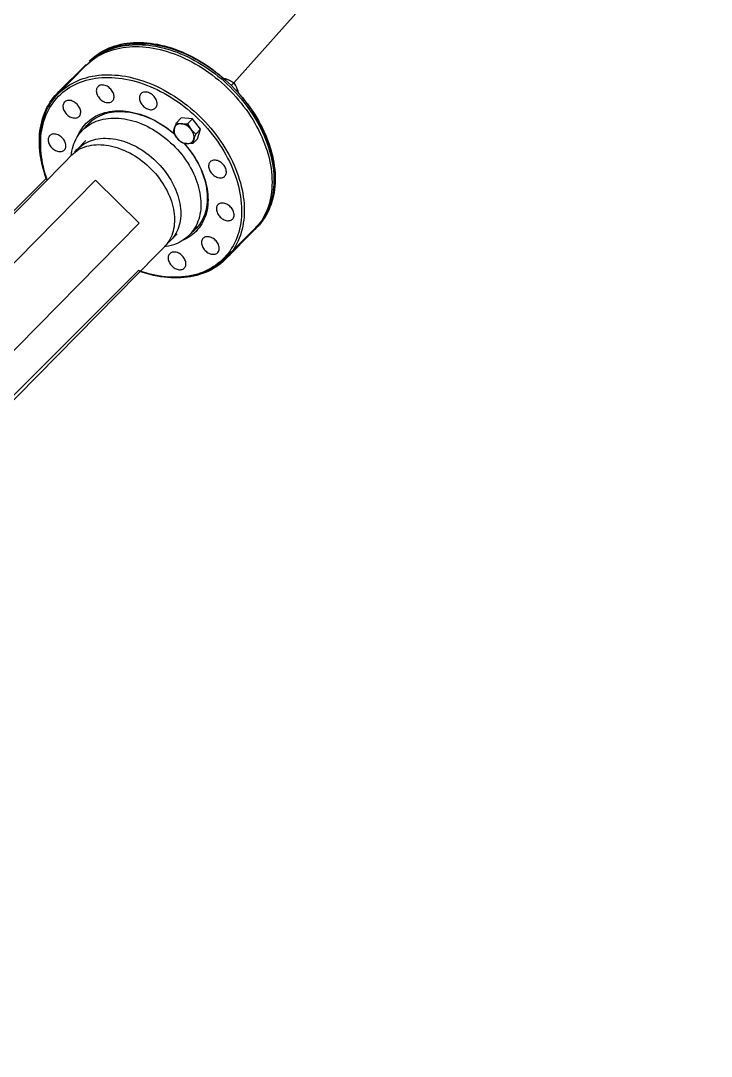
# Model space of a CAD drawing. Extents: x 396920 to 398709, y 7494597 to 7498244.
# Drawn here: x 397943.766 to 397946.08, y 7494611.457 to 7494614.927 of the extents above; entities that cross this region are included whole.
import ezdxf

# ---------------------------------------------------------------- set-up
doc = ezdxf.new("R2010")
doc.units = 0
doc.layers.add('NV09- LINHAS FUTURAS', color=7, linetype='Continuous')
doc.layers.add('NV15- DETALHES', color=7, linetype='Continuous')

msp = doc.modelspace()

# ---------------------------------------------------------------- linework, layer by layer
at = {"layer": 'NV09- LINHAS FUTURAS'}
msp.add_circle((397940, 7494613), 10, dxfattribs=at)
msp.add_circle((397940, 7494613), 10, dxfattribs=at)
msp.add_circle((397940, 7494613), 10, dxfattribs=at)
at = {"layer": 'NV15- DETALHES'}
for p, q in [((397945.9197, 7494616.3326), (397944.4807, 7494614.7187)), ((397943.8913, 7494614.6871), (397943.9851, 7494614.7809)), ((397943.8919, 7494614.6819), (397943.9849, 7494614.7765)), ((397943.9913, 7494614.783), (397943.9956, 7494614.7873)), ((397944.4807, 7494614.7187), (397944.472, 7494614.7098)), ((397944.304, 7494614.6012), (397944.2881, 7494614.585)), ((397944.3414, 7494614.598), (397944.304, 7494614.6012)), ((397943.9736, 7494614.5603), (397944.0057, 7494614.5929)), ((397944.2812, 7494614.5672), (397944.2814, 7494614.5676)), ((397944.3048, 7494614.5817), (397944.3053, 7494614.5816)), ((397944.3414, 7494614.598), (397944.3255, 7494614.5818)), ((397944.3686, 7494614.5632), (397944.3414, 7494614.598)), ((397944.29, 7494614.534), (397944.2897, 7494614.5345)), ((397944.3372, 7494614.5629), (397944.3376, 7494614.5625)), ((397944.3585, 7494614.5316), (397944.3426, 7494614.5154)), ((397944.3686, 7494614.5632), (397944.3527, 7494614.5471)), ((397944.3585, 7494614.5316), (397944.3686, 7494614.5632)), ((397943.9571, 7494614.4976), (397943.9788, 7494614.5198)), ((397944.3224, 7494614.5153), (397944.3219, 7494614.5153)), ((397944.346, 7494614.5297), (397944.3459, 7494614.5293)), ((397943.9126, 7494614.4524), (397943.9361, 7494614.4763)), ((397943.2299, 7494613.7584), (397943.9126, 7494614.4524)), ((397943.2217, 7494613.7691), (397943.8515, 7494614.3988)), ((397944.0167, 7494614.3932), (397943.3124, 7494613.6773)), ((397944.0167, 7494614.3932), (397944.1633, 7494614.249)), ((397944.1633, 7494614.249), (397943.4591, 7494613.533)), ((397944.3631, 7494614.2413), (397944.331, 7494614.2087)), ((397944.5548, 7494614.2355), (397944.4489, 7494614.1296)), ((397944.5471, 7494614.2236), (397944.454, 7494614.129)), ((397944.5577, 7494614.2344), (397944.5535, 7494614.2301)), ((397944.2904, 7494614.2132), (397944.2687, 7494614.1911)), ((397944.2477, 7494614.1698), (397944.2242, 7494614.1459)), ((397944.2242, 7494614.1459), (397943.5415, 7494613.4519)), ((397944.1606, 7494614.0897), (397943.5308, 7494613.46))]:
    msp.add_line(p, q, dxfattribs=at)
for points in [[(397943.9882, 7494614.7797), (397943.993, 7494614.7847), (397944.0001, 7494614.7914), (397944.0074, 7494614.7977), (397944.0151, 7494614.8036), (397944.0231, 7494614.8092), (397944.0314, 7494614.8145), (397944.04, 7494614.8193), (397944.0489, 7494614.8238), (397944.058, 7494614.8279), (397944.0674, 7494614.8316), (397944.077, 7494614.8349), (397944.0869, 7494614.8379), (397944.097, 7494614.8404), (397944.1073, 7494614.8425), (397944.1178, 7494614.8442), (397944.1285, 7494614.8455), (397944.1394, 7494614.8464), (397944.1504, 7494614.8469), (397944.1616, 7494614.847), (397944.1729, 7494614.8467), (397944.1843, 7494614.846), (397944.1959, 7494614.8448), (397944.2075, 7494614.8433), (397944.2192, 7494614.8413), (397944.231, 7494614.8389), (397944.2428, 7494614.8362), (397944.2546, 7494614.833), (397944.2665, 7494614.8295), (397944.2784, 7494614.8255), (397944.2903, 7494614.8212), (397944.3021, 7494614.8165), (397944.314, 7494614.8114), (397944.3257, 7494614.806), (397944.3374, 7494614.8002), (397944.3491, 7494614.794), (397944.3606, 7494614.7875), (397944.372, 7494614.7806), (397944.3833, 7494614.7735), (397944.3945, 7494614.766), (397944.4055, 7494614.7582), (397944.4164, 7494614.75), (397944.4271, 7494614.7416), (397944.4376, 7494614.7329), (397944.4479, 7494614.724), (397944.458, 7494614.7148), (397944.4679, 7494614.7053)], [(397943.9956, 7494614.7873), (397943.9973, 7494614.789), (397944.0043, 7494614.7957), (397944.0117, 7494614.802), (397944.0194, 7494614.8079), (397944.0274, 7494614.8135), (397944.0357, 7494614.8188), (397944.0442, 7494614.8236), (397944.0531, 7494614.8281), (397944.0622, 7494614.8322), (397944.0716, 7494614.8359), (397944.0813, 7494614.8392), (397944.0911, 7494614.8422), (397944.1012, 7494614.8447), (397944.1116, 7494614.8468), (397944.1221, 7494614.8485), (397944.1328, 7494614.8499), (397944.1436, 7494614.8508), (397944.1547, 7494614.8513), (397944.1658, 7494614.8513), (397944.1771, 7494614.851), (397944.1886, 7494614.8503), (397944.2001, 7494614.8491), (397944.2117, 7494614.8476), (397944.2234, 7494614.8456), (397944.2352, 7494614.8433), (397944.247, 7494614.8405), (397944.2589, 7494614.8373), (397944.2708, 7494614.8338), (397944.2827, 7494614.8298), (397944.2945, 7494614.8255), (397944.3064, 7494614.8208), (397944.3182, 7494614.8157), (397944.33, 7494614.8103), (397944.3417, 7494614.8045), (397944.3533, 7494614.7983), (397944.3648, 7494614.7918), (397944.3763, 7494614.785), (397944.3876, 7494614.7778), (397944.3988, 7494614.7703), (397944.4098, 7494614.7625), (397944.4206, 7494614.7544), (397944.4313, 7494614.746), (397944.4418, 7494614.7373), (397944.4522, 7494614.7283), (397944.4623, 7494614.7191), (397944.4721, 7494614.7096)], [(397943.9958, 7494614.7916), (397943.9976, 7494614.7933), (397944.0047, 7494614.7999), (397944.0121, 7494614.8062), (397944.0198, 7494614.8121), (397944.0278, 7494614.8176), (397944.0362, 7494614.8227), (397944.0448, 7494614.8275), (397944.0537, 7494614.8319), (397944.0629, 7494614.836), (397944.0723, 7494614.8396), (397944.082, 7494614.8428), (397944.0919, 7494614.8457), (397944.102, 7494614.8481), (397944.1123, 7494614.8502), (397944.1228, 7494614.8518), (397944.1335, 7494614.853), (397944.1444, 7494614.8538), (397944.1555, 7494614.8542), (397944.1666, 7494614.8542), (397944.1779, 7494614.8538), (397944.1894, 7494614.853), (397944.2009, 7494614.8517), (397944.2125, 7494614.8501), (397944.2242, 7494614.848), (397944.2359, 7494614.8456), (397944.2477, 7494614.8427), (397944.2596, 7494614.8395), (397944.2714, 7494614.8358), (397944.2833, 7494614.8318), (397944.2951, 7494614.8274), (397944.3069, 7494614.8225), (397944.3187, 7494614.8174), (397944.3304, 7494614.8118), (397944.3421, 7494614.8059), (397944.3537, 7494614.7997), (397944.3651, 7494614.7931), (397944.3765, 7494614.7861), (397944.3878, 7494614.7789), (397944.3989, 7494614.7713), (397944.4098, 7494614.7634), (397944.4206, 7494614.7552), (397944.4313, 7494614.7467), (397944.4417, 7494614.7379), (397944.4461, 7494614.734)], [(397943.9849, 7494614.7765), (397943.9919, 7494614.7832), (397943.9992, 7494614.7896), (397944.0068, 7494614.7957), (397944.0147, 7494614.8014), (397944.0229, 7494614.8067), (397944.0314, 7494614.8116), (397944.0402, 7494614.8162), (397944.0493, 7494614.8204), (397944.0586, 7494614.8242), (397944.0682, 7494614.8276), (397944.078, 7494614.8307), (397944.0881, 7494614.8333), (397944.0983, 7494614.8355), (397944.1088, 7494614.8373), (397944.1194, 7494614.8388), (397944.1303, 7494614.8398), (397944.1413, 7494614.8404), (397944.1524, 7494614.8405), (397944.1637, 7494614.8403), (397944.1751, 7494614.8397), (397944.1866, 7494614.8386), (397944.1982, 7494614.8372), (397944.2099, 7494614.8353), (397944.2216, 7494614.8331), (397944.2334, 7494614.8304), (397944.2453, 7494614.8273), (397944.2572, 7494614.8239), (397944.269, 7494614.82), (397944.2809, 7494614.8158), (397944.2928, 7494614.8112), (397944.3046, 7494614.8062), (397944.3164, 7494614.8009), (397944.3281, 7494614.7951), (397944.3398, 7494614.7891), (397944.3513, 7494614.7827), (397944.3628, 7494614.7759), (397944.3741, 7494614.7688), (397944.3853, 7494614.7614), (397944.3964, 7494614.7536), (397944.4073, 7494614.7456), (397944.4181, 7494614.7373), (397944.4286, 7494614.7287), (397944.439, 7494614.7198), (397944.4491, 7494614.7106), (397944.459, 7494614.7012), (397944.4687, 7494614.6915), (397944.4782, 7494614.6816), (397944.4874, 7494614.6715), (397944.4963, 7494614.6612), (397944.505, 7494614.6507), (397944.5133, 7494614.64), (397944.5214, 7494614.6292), (397944.5292, 7494614.6182), (397944.5366, 7494614.607), (397944.5437, 7494614.5957), (397944.5505, 7494614.5843), (397944.5569, 7494614.5728), (397944.563, 7494614.5612), (397944.5688, 7494614.5496), (397944.5741, 7494614.5379), (397944.5791, 7494614.5261), (397944.5837, 7494614.5143), (397944.588, 7494614.5025), (397944.5918, 7494614.4907), (397944.5953, 7494614.4788), (397944.5983, 7494614.4671), (397944.601, 7494614.4553), (397944.6032, 7494614.4436), (397944.6051, 7494614.432), (397944.6065, 7494614.4205), (397944.6075, 7494614.409), (397944.6082, 7494614.3977), (397944.6084, 7494614.3865), (397944.6082, 7494614.3754), (397944.6075, 7494614.3645), (397944.6065, 7494614.3537), (397944.6051, 7494614.3432), (397944.6032, 7494614.3328), (397944.601, 7494614.3226), (397944.5983, 7494614.3126), (397944.5952, 7494614.3028), (397944.5918, 7494614.2933), (397944.5879, 7494614.2841), (397944.5837, 7494614.2751), (397944.5791, 7494614.2663), (397944.5741, 7494614.2579), (397944.5687, 7494614.2497), (397944.563, 7494614.2418), (397944.5569, 7494614.2343), (397944.5504, 7494614.2271), (397944.5471, 7494614.2236)], [(397943.8919, 7494614.6819), (397943.8989, 7494614.6887), (397943.9061, 7494614.6951), (397943.9138, 7494614.7011), (397943.9217, 7494614.7068), (397943.9299, 7494614.7121), (397943.9384, 7494614.7171), (397943.9472, 7494614.7216), (397943.9563, 7494614.7258), (397943.9656, 7494614.7297), (397943.9752, 7494614.7331), (397943.985, 7494614.7361), (397943.995, 7494614.7387), (397944.0053, 7494614.7409), (397944.0158, 7494614.7428), (397944.0264, 7494614.7442), (397944.0372, 7494614.7452), (397944.0482, 7494614.7458), (397944.0594, 7494614.746), (397944.0707, 7494614.7457), (397944.0821, 7494614.7451), (397944.0936, 7494614.7441), (397944.1052, 7494614.7426), (397944.1169, 7494614.7408), (397944.1286, 7494614.7385), (397944.1404, 7494614.7358), (397944.1523, 7494614.7328), (397944.1641, 7494614.7293), (397944.176, 7494614.7255), (397944.1879, 7494614.7213), (397944.1998, 7494614.7166), (397944.2116, 7494614.7117), (397944.2234, 7494614.7063), (397944.2351, 7494614.7006), (397944.2468, 7494614.6945), (397944.2583, 7494614.6881), (397944.2698, 7494614.6813), (397944.2811, 7494614.6742), (397944.2923, 7494614.6668), (397944.3034, 7494614.6591), (397944.3143, 7494614.651), (397944.325, 7494614.6427), (397944.3356, 7494614.6341), (397944.3459, 7494614.6252), (397944.3561, 7494614.616), (397944.366, 7494614.6066), (397944.3757, 7494614.597), (397944.3852, 7494614.5871), (397944.3944, 7494614.577), (397944.4033, 7494614.5667), (397944.412, 7494614.5562), (397944.4203, 7494614.5455), (397944.4284, 7494614.5346), (397944.4361, 7494614.5236), (397944.4436, 7494614.5124), (397944.4507, 7494614.5012), (397944.4575, 7494614.4898), (397944.4639, 7494614.4783), (397944.47, 7494614.4667), (397944.4757, 7494614.455), (397944.4811, 7494614.4433), (397944.4861, 7494614.4315), (397944.4907, 7494614.4197), (397944.495, 7494614.4079), (397944.4988, 7494614.3961), (397944.5023, 7494614.3843), (397944.5053, 7494614.3725), (397944.508, 7494614.3608), (397944.5102, 7494614.3491), (397944.5121, 7494614.3374), (397944.5135, 7494614.3259), (397944.5145, 7494614.3145), (397944.5151, 7494614.3031), (397944.5153, 7494614.2919), (397944.5151, 7494614.2809), (397944.5145, 7494614.2699), (397944.5135, 7494614.2592), (397944.512, 7494614.2486), (397944.5102, 7494614.2382), (397944.5079, 7494614.228), (397944.5053, 7494614.218), (397944.5022, 7494614.2083), (397944.4987, 7494614.1988), (397944.4949, 7494614.1895), (397944.4907, 7494614.1805), (397944.486, 7494614.1718), (397944.481, 7494614.1633), (397944.4757, 7494614.1551), (397944.4699, 7494614.1473), (397944.4638, 7494614.1397), (397944.4574, 7494614.1325), (397944.4506, 7494614.1256), (397944.4435, 7494614.119), (397944.436, 7494614.1128), (397944.4283, 7494614.107), (397944.4202, 7494614.1015), (397944.4118, 7494614.0963), (397944.4032, 7494614.0916), (397944.3943, 7494614.0872), (397944.385, 7494614.0832), (397944.3756, 7494614.0796), (397944.3659, 7494614.0763), (397944.356, 7494614.0735), (397944.3458, 7494614.0711), (397944.3354, 7494614.0691), (397944.3249, 7494614.0674), (397944.3141, 7494614.0662), (397944.3032, 7494614.0654), (397944.2922, 7494614.065), (397944.281, 7494614.0651), (397944.2696, 7494614.0655), (397944.2582, 7494614.0663), (397944.2466, 7494614.0676), (397944.235, 7494614.0692), (397944.2232, 7494614.0713), (397944.2114, 7494614.0737), (397944.1996, 7494614.0766), (397944.1878, 7494614.0799), (397944.1759, 7494614.0835), (397944.1661, 7494614.0868)], [(397943.8933, 7494614.6741), (397943.9002, 7494614.6808), (397943.9075, 7494614.6871), (397943.9151, 7494614.6931), (397943.923, 7494614.6988), (397943.9311, 7494614.7041), (397943.9396, 7494614.709), (397943.9484, 7494614.7135), (397943.9574, 7494614.7176), (397943.9667, 7494614.7214), (397943.9763, 7494614.7247), (397943.9861, 7494614.7277), (397943.9961, 7494614.7303), (397944.0063, 7494614.7324), (397944.0168, 7494614.7342), (397944.0274, 7494614.7355), (397944.0382, 7494614.7364), (397944.0491, 7494614.7369), (397944.0602, 7494614.7371), (397944.0715, 7494614.7367), (397944.0828, 7494614.736), (397944.0943, 7494614.7349), (397944.1059, 7494614.7334), (397944.1175, 7494614.7314), (397944.1292, 7494614.7291), (397944.141, 7494614.7263), (397944.1528, 7494614.7231), (397944.1646, 7494614.7196), (397944.1764, 7494614.7156), (397944.1882, 7494614.7113), (397944.2, 7494614.7066), (397944.2118, 7494614.7015), (397944.2235, 7494614.6961), (397944.2351, 7494614.6903), (397944.2466, 7494614.6841), (397944.2581, 7494614.6776), (397944.2694, 7494614.6707), (397944.2807, 7494614.6635), (397944.2918, 7494614.656), (397944.3027, 7494614.6482), (397944.3135, 7494614.6401), (397944.3241, 7494614.6317), (397944.3345, 7494614.623), (397944.3447, 7494614.614), (397944.3547, 7494614.6047), (397944.3644, 7494614.5953), (397944.374, 7494614.5855), (397944.3832, 7494614.5756), (397944.3922, 7494614.5654), (397944.401, 7494614.5551), (397944.4094, 7494614.5445), (397944.4176, 7494614.5338), (397944.4254, 7494614.5229), (397944.4329, 7494614.5119), (397944.4401, 7494614.5007), (397944.447, 7494614.4894), (397944.4536, 7494614.478), (397944.4597, 7494614.4665), (397944.4656, 7494614.4549), (397944.471, 7494614.4433), (397944.4761, 7494614.4316), (397944.4808, 7494614.4199), (397944.4852, 7494614.4082), (397944.4891, 7494614.3964), (397944.4927, 7494614.3847), (397944.4958, 7494614.3729), (397944.4986, 7494614.3612), (397944.5009, 7494614.3496), (397944.5028, 7494614.338), (397944.5044, 7494614.3265), (397944.5055, 7494614.3151), (397944.5062, 7494614.3038), (397944.5065, 7494614.2927), (397944.5063, 7494614.2816), (397944.5058, 7494614.2707), (397944.5048, 7494614.26), (397944.5034, 7494614.2495), (397944.5017, 7494614.2391), (397944.4995, 7494614.2289), (397944.4969, 7494614.219), (397944.4939, 7494614.2093), (397944.4905, 7494614.1998), (397944.4867, 7494614.1905), (397944.4825, 7494614.1816), (397944.4779, 7494614.1729), (397944.473, 7494614.1644), (397944.4677, 7494614.1563), (397944.462, 7494614.1485), (397944.4559, 7494614.141), (397944.4495, 7494614.1338), (397944.4428, 7494614.1269), (397944.4357, 7494614.1204), (397944.4283, 7494614.1142), (397944.4205, 7494614.1084), (397944.4125, 7494614.1029), (397944.4042, 7494614.0978), (397944.3955, 7494614.0931), (397944.3866, 7494614.0888), (397944.3774, 7494614.0849), (397944.368, 7494614.0813), (397944.3583, 7494614.0781), (397944.3484, 7494614.0754), (397944.3383, 7494614.073), (397944.328, 7494614.0711), (397944.3174, 7494614.0695), (397944.3067, 7494614.0684), (397944.2959, 7494614.0677), (397944.2848, 7494614.0673), (397944.2736, 7494614.0674), (397944.2623, 7494614.068), (397944.2509, 7494614.0689), (397944.2394, 7494614.0702), (397944.2278, 7494614.072), (397944.2161, 7494614.0741), (397944.2044, 7494614.0767), (397944.1926, 7494614.0796), (397944.1808, 7494614.083), (397944.169, 7494614.0867), (397944.1667, 7494614.0875)], [(397944.0621, 7494614.6526), (397944.0652, 7494614.6532), (397944.0681, 7494614.6541), (397944.0707, 7494614.6555), (397944.073, 7494614.6572), (397944.075, 7494614.6593), (397944.0766, 7494614.6617), (397944.0778, 7494614.6644), (397944.0787, 7494614.6673), (397944.0791, 7494614.6704), (397944.0791, 7494614.6737), (397944.0787, 7494614.6772), (397944.0779, 7494614.6806), (397944.0767, 7494614.6841), (397944.0751, 7494614.6876), (397944.0732, 7494614.691), (397944.0709, 7494614.6943), (397944.0683, 7494614.6974), (397944.0654, 7494614.7003), (397944.0624, 7494614.7029), (397944.0591, 7494614.7053), (397944.0557, 7494614.7073), (397944.0522, 7494614.7089), (397944.0487, 7494614.7102), (397944.0452, 7494614.7111), (397944.0417, 7494614.7116), (397944.0384, 7494614.7117), (397944.0352, 7494614.7113), (397944.0322, 7494614.7106), (397944.0294, 7494614.7094), (397944.027, 7494614.7079), (397944.0248, 7494614.7059), (397944.023, 7494614.7037), (397944.0216, 7494614.7012), (397944.0205, 7494614.6984), (397944.0199, 7494614.6953), (397944.0196, 7494614.6921), (397944.0198, 7494614.6887), (397944.0204, 7494614.6853), (397944.0215, 7494614.6818), (397944.0229, 7494614.6783), (397944.0246, 7494614.6748), (397944.0268, 7494614.6715), (397944.0292, 7494614.6683), (397944.0319, 7494614.6653), (397944.0349, 7494614.6625), (397944.0381, 7494614.66), (397944.0414, 7494614.6578), (397944.0449, 7494614.656), (397944.0484, 7494614.6545), (397944.0519, 7494614.6534), (397944.0554, 7494614.6527), (397944.0588, 7494614.6525), (397944.0621, 7494614.6526)], [(397944.4459, 7494614.7341), (397944.453, 7494614.7322), (397944.4582, 7494614.7305), (397944.4633, 7494614.7285)], [(397944.4632, 7494614.7282), (397944.4618, 7494614.7288), (397944.4523, 7494614.7319), (397944.4461, 7494614.7334)], [(397944.4807, 7494614.7187), (397944.4725, 7494614.7238), (397944.468, 7494614.7261), (397944.4632, 7494614.7282)], [(397944.4633, 7494614.7285), (397944.4646, 7494614.728), (397944.473, 7494614.7236), (397944.4807, 7494614.7187)], [(397944.4679, 7494614.7053), (397944.4775, 7494614.6956), (397944.4869, 7494614.6856), (397944.496, 7494614.6755), (397944.5049, 7494614.6651), (397944.5135, 7494614.6546), (397944.5218, 7494614.6438), (397944.5298, 7494614.6329), (397944.5374, 7494614.6219), (397944.5448, 7494614.6107), (397944.5518, 7494614.5994), (397944.5585, 7494614.5879), (397944.5649, 7494614.5764), (397944.5709, 7494614.5648), (397944.5765, 7494614.5531), (397944.5818, 7494614.5414), (397944.5867, 7494614.5296), (397944.5912, 7494614.5178), (397944.5954, 7494614.506), (397944.5991, 7494614.4942), (397944.6025, 7494614.4824), (397944.6054, 7494614.4706), (397944.608, 7494614.4589), (397944.6101, 7494614.4472), (397944.6119, 7494614.4356), (397944.6132, 7494614.4241), (397944.6141, 7494614.4127), (397944.6146, 7494614.4014), (397944.6147, 7494614.3902), (397944.6144, 7494614.3792), (397944.6137, 7494614.3683), (397944.6126, 7494614.3576), (397944.611, 7494614.347), (397944.6091, 7494614.3367), (397944.6067, 7494614.3265), (397944.6039, 7494614.3166), (397944.6008, 7494614.3069), (397944.5972, 7494614.2975), (397944.5933, 7494614.2883), (397944.5889, 7494614.2793), (397944.5842, 7494614.2707), (397944.5791, 7494614.2623), (397944.5737, 7494614.2542), (397944.5678, 7494614.2464), (397944.5617, 7494614.239), (397944.5551, 7494614.2318), (397944.5502, 7494614.2269)], [(397944.4721, 7494614.7096), (397944.4818, 7494614.6999), (397944.4912, 7494614.6899), (397944.5003, 7494614.6798), (397944.5091, 7494614.6694), (397944.5177, 7494614.6589), (397944.526, 7494614.6481), (397944.534, 7494614.6372), (397944.5417, 7494614.6262), (397944.5491, 7494614.615), (397944.5561, 7494614.6037), (397944.5628, 7494614.5923), (397944.5691, 7494614.5807), (397944.5751, 7494614.5691), (397944.5808, 7494614.5575), (397944.586, 7494614.5457), (397944.5909, 7494614.5339), (397944.5955, 7494614.5221), (397944.5996, 7494614.5103), (397944.6034, 7494614.4985), (397944.6067, 7494614.4867), (397944.6097, 7494614.4749), (397944.6122, 7494614.4632), (397944.6144, 7494614.4515), (397944.6161, 7494614.4399), (397944.6175, 7494614.4284), (397944.6184, 7494614.417), (397944.6189, 7494614.4057), (397944.619, 7494614.3945), (397944.6187, 7494614.3835), (397944.618, 7494614.3726), (397944.6168, 7494614.3619), (397944.6153, 7494614.3514), (397944.6133, 7494614.341), (397944.611, 7494614.3309), (397944.6082, 7494614.3209), (397944.605, 7494614.3113), (397944.6015, 7494614.3018), (397944.5975, 7494614.2926), (397944.5932, 7494614.2837), (397944.5885, 7494614.275), (397944.5834, 7494614.2666), (397944.5779, 7494614.2585), (397944.5721, 7494614.2507), (397944.5659, 7494614.2433), (397944.5594, 7494614.2361), (397944.5577, 7494614.2344)], [(397944.4807, 7494614.7187), (397944.4859, 7494614.7105), (397944.4883, 7494614.706), (397944.4904, 7494614.7012)], [(397944.4908, 7494614.7013), (397944.4902, 7494614.7026), (397944.4858, 7494614.711), (397944.4807, 7494614.7187)], [(397943.8515, 7494614.3988), (397943.8481, 7494614.4086), (397943.8444, 7494614.4204), (397943.841, 7494614.4323), (397943.8381, 7494614.4441), (397943.8355, 7494614.4558), (397943.8333, 7494614.4675), (397943.8316, 7494614.4792), (397943.8302, 7494614.4907), (397943.8293, 7494614.5022), (397943.8288, 7494614.5135), (397943.8287, 7494614.5247), (397943.829, 7494614.5358), (397943.8297, 7494614.5467), (397943.8308, 7494614.5575), (397943.8323, 7494614.568), (397943.8343, 7494614.5784), (397943.8366, 7494614.5886), (397943.8394, 7494614.5985), (397943.8425, 7494614.6083), (397943.846, 7494614.6177), (397943.85, 7494614.627), (397943.8543, 7494614.6359), (397943.859, 7494614.6446), (397943.864, 7494614.6531), (397943.8695, 7494614.6612), (397943.8753, 7494614.669), (397943.8814, 7494614.6765), (397943.8879, 7494614.6837), (397943.8939, 7494614.6896)], [(397943.8545, 7494614.3933), (397943.8531, 7494614.3972), (397943.849, 7494614.409), (397943.8454, 7494614.4208), (397943.8421, 7494614.4326), (397943.8393, 7494614.4443), (397943.8368, 7494614.4561), (397943.8348, 7494614.4677), (397943.8331, 7494614.4793), (397943.8319, 7494614.4908), (397943.8311, 7494614.5022), (397943.8307, 7494614.5135), (397943.8307, 7494614.5246), (397943.8311, 7494614.5356), (397943.8319, 7494614.5464), (397943.8331, 7494614.5571), (397943.8348, 7494614.5676), (397943.8368, 7494614.5779), (397943.8393, 7494614.588), (397943.8422, 7494614.5978), (397943.8454, 7494614.6075), (397943.8491, 7494614.6169), (397943.8531, 7494614.626), (397943.8576, 7494614.6349), (397943.8624, 7494614.6435), (397943.8676, 7494614.6518), (397943.8731, 7494614.6598), (397943.879, 7494614.6675), (397943.8853, 7494614.6749), (397943.8919, 7494614.6819)], [(397943.8551, 7494614.394), (397943.8523, 7494614.4021), (397943.8486, 7494614.4139), (397943.8452, 7494614.4256), (397943.8423, 7494614.4373), (397943.8397, 7494614.449), (397943.8376, 7494614.4606), (397943.8359, 7494614.4721), (397943.8345, 7494614.4836), (397943.8336, 7494614.4949), (397943.8331, 7494614.5062), (397943.8331, 7494614.5173), (397943.8334, 7494614.5282), (397943.8341, 7494614.539), (397943.8353, 7494614.5497), (397943.8369, 7494614.5601), (397943.8389, 7494614.5704), (397943.8413, 7494614.5805), (397943.8441, 7494614.5903), (397943.8473, 7494614.5999), (397943.8509, 7494614.6093), (397943.8549, 7494614.6184), (397943.8592, 7494614.6272), (397943.864, 7494614.6358), (397943.8691, 7494614.6441), (397943.8746, 7494614.652), (397943.8805, 7494614.6597), (397943.8867, 7494614.6671), (397943.8933, 7494614.6741)], [(397944.191, 7494614.6316), (397944.1945, 7494614.6303), (397944.198, 7494614.6295), (397944.2015, 7494614.629), (397944.2048, 7494614.629), (397944.208, 7494614.6294), (397944.211, 7494614.6302), (397944.2137, 7494614.6314), (397944.2162, 7494614.6329), (397944.2183, 7494614.6349), (397944.2201, 7494614.6371), (397944.2215, 7494614.6397), (397944.2225, 7494614.6425), (397944.2231, 7494614.6456), (397944.2233, 7494614.6488), (397944.2231, 7494614.6522), (397944.2224, 7494614.6557), (397944.2214, 7494614.6592), (397944.2199, 7494614.6627), (397944.2181, 7494614.6661), (397944.216, 7494614.6695), (397944.2135, 7494614.6726), (397944.2108, 7494614.6756), (397944.2078, 7494614.6784), (397944.2046, 7494614.6808), (397944.2012, 7494614.683), (397944.1978, 7494614.6848), (397944.1943, 7494614.6862), (397944.1907, 7494614.6873), (397944.1872, 7494614.6879), (397944.1838, 7494614.6882), (397944.1806, 7494614.688), (397944.1775, 7494614.6874), (397944.1746, 7494614.6864), (397944.1721, 7494614.685), (397944.1698, 7494614.6833), (397944.1678, 7494614.6812), (397944.1662, 7494614.6788), (397944.165, 7494614.6761), (397944.1642, 7494614.6731), (397944.1638, 7494614.67), (397944.1638, 7494614.6666), (397944.1642, 7494614.6632), (397944.1651, 7494614.6597), (397944.1663, 7494614.6562), (397944.168, 7494614.6527), (397944.1699, 7494614.6493), (397944.1723, 7494614.6461), (397944.1749, 7494614.643), (397944.1777, 7494614.6401), (397944.1808, 7494614.6375), (397944.1841, 7494614.6352), (397944.1875, 7494614.6332), (397944.191, 7494614.6316)], [(397944.4904, 7494614.7012), (397944.491, 7494614.6998), (397944.4942, 7494614.6904), (397944.4957, 7494614.6842)], [(397944.4964, 7494614.6839), (397944.4945, 7494614.691), (397944.4928, 7494614.6963), (397944.4908, 7494614.7013)], [(397944.4957, 7494614.6845), (397944.4997, 7494614.6799), (397944.5084, 7494614.6695), (397944.5169, 7494614.6589), (397944.5251, 7494614.6481), (397944.533, 7494614.6371), (397944.5406, 7494614.626), (397944.5479, 7494614.6148), (397944.5548, 7494614.6034), (397944.5614, 7494614.5919), (397944.5677, 7494614.5803), (397944.5736, 7494614.5687), (397944.5791, 7494614.5569), (397944.5843, 7494614.5452), (397944.5891, 7494614.5334), (397944.5935, 7494614.5215), (397944.5976, 7494614.5097), (397944.6012, 7494614.4978), (397944.6045, 7494614.486), (397944.6073, 7494614.4742), (397944.6098, 7494614.4624), (397944.6119, 7494614.4507), (397944.6135, 7494614.4391), (397944.6147, 7494614.4276), (397944.6156, 7494614.4162), (397944.616, 7494614.4049), (397944.616, 7494614.3937), (397944.6156, 7494614.3827), (397944.6148, 7494614.3718), (397944.6136, 7494614.3611), (397944.6119, 7494614.3506), (397944.6099, 7494614.3402), (397944.6074, 7494614.3301), (397944.6046, 7494614.3202), (397944.6014, 7494614.3105), (397944.5977, 7494614.3011), (397944.5937, 7494614.292), (397944.5893, 7494614.2831), (397944.5845, 7494614.2744), (397944.5793, 7494614.2661), (397944.5738, 7494614.258), (397944.5679, 7494614.2503), (397944.5617, 7494614.2429), (397944.5551, 7494614.2358), (397944.5534, 7494614.2341)], [(397943.962, 7494614.6065), (397943.9638, 7494614.6088), (397943.9653, 7494614.6113), (397943.9664, 7494614.6141), (397943.9671, 7494614.6171), (397943.9673, 7494614.6203), (397943.9672, 7494614.6237), (397943.9666, 7494614.6271), (397943.9656, 7494614.6306), (397943.9642, 7494614.6341), (397943.9625, 7494614.6376), (397943.9604, 7494614.6409), (397943.958, 7494614.6441), (397943.9553, 7494614.6471), (397943.9523, 7494614.6499), (397943.9492, 7494614.6524), (397943.9458, 7494614.6547), (397943.9424, 7494614.6565), (397943.9389, 7494614.658), (397943.9354, 7494614.6592), (397943.9319, 7494614.6599), (397943.9285, 7494614.6602), (397943.9252, 7494614.6601), (397943.922, 7494614.6596), (397943.9192, 7494614.6586), (397943.9165, 7494614.6573), (397943.9142, 7494614.6556), (397943.9122, 7494614.6536), (397943.9105, 7494614.6512), (397943.9092, 7494614.6485), (397943.9083, 7494614.6456), (397943.9079, 7494614.6425), (397943.9078, 7494614.6392), (397943.9082, 7494614.6358), (397943.909, 7494614.6323), (397943.9101, 7494614.6288), (397943.9117, 7494614.6253), (397943.9136, 7494614.6219), (397943.9159, 7494614.6186), (397943.9185, 7494614.6155), (397943.9213, 7494614.6126), (397943.9244, 7494614.6099), (397943.9276, 7494614.6076), (397943.931, 7494614.6055), (397943.9345, 7494614.6038), (397943.938, 7494614.6025), (397943.9415, 7494614.6016), (397943.945, 7494614.6011), (397943.9483, 7494614.601), (397943.9515, 7494614.6013), (397943.9546, 7494614.602), (397943.9573, 7494614.6032), (397943.9598, 7494614.6047), (397943.962, 7494614.6065)], [(397943.9356, 7494614.4758), (397943.9364, 7494614.4821), (397943.9378, 7494614.4904), (397943.9396, 7494614.4985), (397943.9419, 7494614.5065), (397943.9445, 7494614.5141), (397943.9475, 7494614.5216), (397943.9509, 7494614.5288), (397943.9547, 7494614.5357), (397943.9589, 7494614.5423), (397943.9634, 7494614.5486), (397943.9684, 7494614.5546), (397943.9736, 7494614.5603), (397943.9792, 7494614.5656), (397943.9851, 7494614.5706), (397943.9914, 7494614.5753), (397943.9979, 7494614.5796), (397944.0047, 7494614.5835), (397944.0119, 7494614.587), (397944.0193, 7494614.5901), (397944.0269, 7494614.5929), (397944.0348, 7494614.5953), (397944.0429, 7494614.5972), (397944.0512, 7494614.5988), (397944.0597, 7494614.5999), (397944.0684, 7494614.6007), (397944.0772, 7494614.601), (397944.0862, 7494614.6009), (397944.0953, 7494614.6004), (397944.1045, 7494614.5995), (397944.1138, 7494614.5982), (397944.1232, 7494614.5964), (397944.1327, 7494614.5943), (397944.1421, 7494614.5918), (397944.1516, 7494614.5888), (397944.1611, 7494614.5855), (397944.1706, 7494614.5818), (397944.1801, 7494614.5778), (397944.1895, 7494614.5733), (397944.1988, 7494614.5685), (397944.208, 7494614.5634), (397944.2171, 7494614.5579), (397944.2261, 7494614.5521), (397944.235, 7494614.5459), (397944.2437, 7494614.5395), (397944.2522, 7494614.5327), (397944.2606, 7494614.5257), (397944.2687, 7494614.5184), (397944.2766, 7494614.5109), (397944.2843, 7494614.5031), (397944.2917, 7494614.4951), (397944.2989, 7494614.4868), (397944.3058, 7494614.4784), (397944.3124, 7494614.4698), (397944.3187, 7494614.4611), (397944.3246, 7494614.4521), (397944.3303, 7494614.4431), (397944.3356, 7494614.434), (397944.3405, 7494614.4247), (397944.3451, 7494614.4154), (397944.3493, 7494614.406), (397944.3532, 7494614.3966), (397944.3567, 7494614.3872), (397944.3597, 7494614.3777), (397944.3624, 7494614.3683), (397944.3647, 7494614.3589), (397944.3666, 7494614.3495), (397944.3681, 7494614.3403), (397944.3691, 7494614.331), (397944.3698, 7494614.3219), (397944.37, 7494614.313), (397944.3698, 7494614.3041), (397944.3693, 7494614.2954), (397944.3683, 7494614.2869), (397944.3668, 7494614.2786), (397944.365, 7494614.2704), (397944.3628, 7494614.2625), (397944.3602, 7494614.2548), (397944.3571, 7494614.2474), (397944.3537, 7494614.2402), (397944.3499, 7494614.2333), (397944.3457, 7494614.2267), (397944.3412, 7494614.2204), (397944.3363, 7494614.2144), (397944.331, 7494614.2087)], [(397943.9857, 7494614.5833), (397943.9914, 7494614.5887), (397943.9974, 7494614.5938), (397944.0037, 7494614.5985), (397944.0103, 7494614.6029), (397944.0173, 7494614.6069), (397944.0245, 7494614.6105), (397944.032, 7494614.6137), (397944.0397, 7494614.6166), (397944.0477, 7494614.619), (397944.0559, 7494614.6211), (397944.0643, 7494614.6227), (397944.0729, 7494614.6239), (397944.0817, 7494614.6247), (397944.0906, 7494614.6251), (397944.0997, 7494614.6251), (397944.109, 7494614.6247), (397944.1183, 7494614.6239), (397944.1277, 7494614.6226), (397944.1373, 7494614.621), (397944.1468, 7494614.6189), (397944.1565, 7494614.6165), (397944.1661, 7494614.6136), (397944.1757, 7494614.6104), (397944.1854, 7494614.6067), (397944.195, 7494614.6027), (397944.2046, 7494614.5984), (397944.214, 7494614.5936), (397944.2235, 7494614.5885), (397944.2328, 7494614.5831), (397944.242, 7494614.5773), (397944.251, 7494614.5712), (397944.26, 7494614.5648), (397944.2687, 7494614.5581), (397944.2773, 7494614.551), (397944.2813, 7494614.5476)], [(397943.9935, 7494614.582), (397943.999, 7494614.5873), (397944.0049, 7494614.5923), (397944.0112, 7494614.597), (397944.0177, 7494614.6012), (397944.0245, 7494614.6051), (397944.0316, 7494614.6087), (397944.0389, 7494614.6118), (397944.0466, 7494614.6146), (397944.0544, 7494614.617), (397944.0625, 7494614.619), (397944.0707, 7494614.6205), (397944.0792, 7494614.6217), (397944.0879, 7494614.6225), (397944.0967, 7494614.6228), (397944.1056, 7494614.6228), (397944.1147, 7494614.6223), (397944.1239, 7494614.6215), (397944.1331, 7494614.6202), (397944.1425, 7494614.6185), (397944.1519, 7494614.6165), (397944.1613, 7494614.614), (397944.1708, 7494614.6111), (397944.1803, 7494614.6079), (397944.1897, 7494614.6043), (397944.1992, 7494614.6003), (397944.2085, 7494614.5959), (397944.2179, 7494614.5912), (397944.2271, 7494614.5861), (397944.2362, 7494614.5807), (397944.2452, 7494614.575), (397944.2541, 7494614.5689), (397944.2628, 7494614.5625), (397944.2714, 7494614.5559), (397944.2797, 7494614.5489), (397944.2811, 7494614.5477)], [(397943.9573, 7494614.5398), (397943.9591, 7494614.544), (397943.9626, 7494614.5513), (397943.9665, 7494614.5583), (397943.9707, 7494614.565), (397943.9753, 7494614.5714), (397943.9803, 7494614.5775), (397943.9857, 7494614.5833)], [(397943.9828, 7494614.5696), (397943.9833, 7494614.5703), (397943.9882, 7494614.5763), (397943.9935, 7494614.582)], [(397944.2779, 7494614.5534), (397944.2792, 7494614.5598), (397944.2801, 7494614.5634), (397944.2812, 7494614.5672)], [(397944.2812, 7494614.5672), (397944.2805, 7494614.564), (397944.2802, 7494614.5605), (397944.2803, 7494614.5568), (397944.2808, 7494614.5531), (397944.2818, 7494614.5493), (397944.2832, 7494614.5455), (397944.285, 7494614.5417), (397944.2872, 7494614.538), (397944.2897, 7494614.5345)], [(397944.2814, 7494614.5676), (397944.2844, 7494614.5759), (397944.2881, 7494614.585)], [(397944.3048, 7494614.5817), (397944.3012, 7494614.5818), (397944.2977, 7494614.5814), (397944.2945, 7494614.5806), (397944.2914, 7494614.5794), (397944.2887, 7494614.5777), (397944.2863, 7494614.5757), (397944.2843, 7494614.5733), (397944.2826, 7494614.5706), (397944.2814, 7494614.5676)], [(397944.2881, 7494614.585), (397944.2938, 7494614.5834), (397944.3001, 7494614.5822), (397944.3048, 7494614.5817)], [(397944.3053, 7494614.5816), (397944.3125, 7494614.5813), (397944.3201, 7494614.5815), (397944.3255, 7494614.5818)], [(397944.3372, 7494614.5629), (397944.3344, 7494614.5663), (397944.3312, 7494614.5694), (397944.3278, 7494614.5722), (397944.3243, 7494614.5747), (397944.3206, 7494614.5769), (397944.3168, 7494614.5787), (397944.3129, 7494614.5801), (397944.3091, 7494614.5811), (397944.3053, 7494614.5816)], [(397944.3255, 7494614.5818), (397944.3309, 7494614.5722), (397944.3339, 7494614.5675), (397944.3372, 7494614.5629)], [(397943.9176, 7494614.5057), (397943.9177, 7494614.509), (397943.9173, 7494614.5124), (397943.9166, 7494614.5159), (397943.9155, 7494614.5194), (397943.9139, 7494614.5229), (397943.912, 7494614.5263), (397943.9098, 7494614.5296), (397943.9072, 7494614.5327), (397943.9044, 7494614.5357), (397943.9014, 7494614.5383), (397943.8982, 7494614.5407), (397943.8948, 7494614.5428), (397943.8913, 7494614.5445), (397943.8878, 7494614.5459), (397943.8843, 7494614.5468), (397943.8808, 7494614.5474), (397943.8774, 7494614.5475), (397943.8742, 7494614.5472), (397943.8712, 7494614.5465), (397943.8684, 7494614.5454), (397943.8659, 7494614.544), (397943.8637, 7494614.5421), (397943.8618, 7494614.5399), (397943.8603, 7494614.5374), (397943.8592, 7494614.5347), (397943.8585, 7494614.5317), (397943.8582, 7494614.5285), (397943.8583, 7494614.5251), (397943.8588, 7494614.5217), (397943.8598, 7494614.5182), (397943.8611, 7494614.5147), (397943.8628, 7494614.5112), (397943.8649, 7494614.5078), (397943.8673, 7494614.5046), (397943.87, 7494614.5016), (397943.8729, 7494614.4988), (397943.8761, 7494614.4962), (397943.8794, 7494614.494), (397943.8828, 7494614.4921), (397943.8863, 7494614.4906), (397943.8898, 7494614.4894), (397943.8933, 7494614.4887), (397943.8968, 7494614.4883), (397943.9001, 7494614.4884), (397943.9032, 7494614.4889), (397943.9061, 7494614.4898), (397943.9088, 7494614.4911), (397943.9111, 7494614.4927), (397943.9132, 7494614.4947), (397943.9149, 7494614.4971), (397943.9162, 7494614.4997), (397943.9171, 7494614.5026), (397943.9176, 7494614.5057)], [(397943.9473, 7494614.4863), (397943.9499, 7494614.4896), (397943.9546, 7494614.495), (397943.9596, 7494614.5002), (397943.965, 7494614.505), (397943.9707, 7494614.5094), (397943.9767, 7494614.5135), (397943.983, 7494614.5172), (397943.9896, 7494614.5206), (397943.9964, 7494614.5235), (397944.0035, 7494614.5261), (397944.0109, 7494614.5283), (397944.0184, 7494614.5301), (397944.0262, 7494614.5314), (397944.0341, 7494614.5324), (397944.0423, 7494614.533), (397944.0505, 7494614.5331), (397944.0589, 7494614.5329), (397944.0675, 7494614.5322), (397944.0761, 7494614.5312), (397944.0848, 7494614.5297), (397944.0936, 7494614.5278), (397944.1024, 7494614.5256), (397944.1112, 7494614.5229), (397944.12, 7494614.5199), (397944.1288, 7494614.5164), (397944.1376, 7494614.5126), (397944.1463, 7494614.5085), (397944.155, 7494614.504), (397944.1636, 7494614.4991), (397944.172, 7494614.4939), (397944.1803, 7494614.4884), (397944.1885, 7494614.4825), (397944.1965, 7494614.4764), (397944.2044, 7494614.47), (397944.212, 7494614.4633), (397944.2194, 7494614.4563), (397944.2266, 7494614.4491), (397944.2336, 7494614.4417), (397944.2403, 7494614.4341), (397944.2467, 7494614.4263), (397944.2528, 7494614.4183), (397944.2586, 7494614.4101), (397944.2641, 7494614.4018), (397944.2693, 7494614.3934), (397944.2741, 7494614.3849), (397944.2786, 7494614.3762), (397944.2827, 7494614.3675), (397944.2865, 7494614.3588), (397944.2899, 7494614.35), (397944.2929, 7494614.3412), (397944.2955, 7494614.3325), (397944.2977, 7494614.3237), (397944.2995, 7494614.315), (397944.3009, 7494614.3064), (397944.3019, 7494614.2978), (397944.3025, 7494614.2893), (397944.3027, 7494614.281), (397944.3024, 7494614.2728), (397944.3018, 7494614.2648), (397944.3008, 7494614.2569), (397944.2993, 7494614.2492), (397944.2974, 7494614.2417), (397944.2952, 7494614.2345), (397944.2925, 7494614.2274), (397944.2895, 7494614.2207), (397944.2861, 7494614.2142), (397944.2823, 7494614.208), (397944.2781, 7494614.202), (397944.2736, 7494614.1964), (397944.2687, 7494614.1911), (397944.2687, 7494614.1911)], [(397944.2897, 7494614.5345), (397944.2834, 7494614.5435), (397944.2779, 7494614.5534)], [(397944.29, 7494614.534), (397944.2929, 7494614.5307), (397944.2961, 7494614.5276), (397944.2994, 7494614.5247), (397944.303, 7494614.5222), (397944.3067, 7494614.5201), (397944.3105, 7494614.5183), (397944.3143, 7494614.5168), (397944.3182, 7494614.5159), (397944.3219, 7494614.5153)], [(397944.3052, 7494614.5186), (397944.2974, 7494614.5258), (397944.2936, 7494614.5298), (397944.29, 7494614.534)], [(397944.3376, 7494614.5625), (397944.3448, 7494614.5544), (397944.3527, 7494614.5471)], [(397944.346, 7494614.5297), (397944.3468, 7494614.533), (397944.3471, 7494614.5365), (397944.347, 7494614.5401), (397944.3465, 7494614.5438), (397944.3455, 7494614.5476), (397944.3441, 7494614.5515), (397944.3423, 7494614.5552), (397944.3401, 7494614.5589), (397944.3376, 7494614.5625)], [(397944.3527, 7494614.5471), (397944.349, 7494614.5382), (397944.3474, 7494614.5338), (397944.346, 7494614.5297)], [(397943.9361, 7494614.4763), (397943.9374, 7494614.4776), (397943.9426, 7494614.4825), (397943.9483, 7494614.487), (397943.9542, 7494614.4912), (397943.9604, 7494614.495), (397943.9669, 7494614.4984), (397943.9737, 7494614.5015), (397943.9807, 7494614.5041), (397943.988, 7494614.5064), (397943.9955, 7494614.5083), (397944.0032, 7494614.5098), (397944.0111, 7494614.5109), (397944.0192, 7494614.5115), (397944.0275, 7494614.5118), (397944.0358, 7494614.5116), (397944.0443, 7494614.5111), (397944.0529, 7494614.5101), (397944.0616, 7494614.5088), (397944.0704, 7494614.507), (397944.0792, 7494614.5048), (397944.088, 7494614.5023), (397944.0968, 7494614.4993), (397944.1056, 7494614.496), (397944.1144, 7494614.4923), (397944.1232, 7494614.4882), (397944.1318, 7494614.4838), (397944.1404, 7494614.479), (397944.1489, 7494614.4739), (397944.1573, 7494614.4684), (397944.1655, 7494614.4627), (397944.1736, 7494614.4566), (397944.1814, 7494614.4503), (397944.1891, 7494614.4436), (397944.1966, 7494614.4368), (397944.2039, 7494614.4296), (397944.2109, 7494614.4223), (397944.2176, 7494614.4147), (397944.2241, 7494614.4069), (397944.2303, 7494614.3989), (397944.2362, 7494614.3908), (397944.2418, 7494614.3826), (397944.247, 7494614.3742), (397944.2519, 7494614.3657), (397944.2565, 7494614.357), (397944.2607, 7494614.3484), (397944.2646, 7494614.3396), (397944.2681, 7494614.3309), (397944.2711, 7494614.3221), (397944.2739, 7494614.3133), (397944.2762, 7494614.3046), (397944.2781, 7494614.2958), (397944.2796, 7494614.2872), (397944.2807, 7494614.2786), (397944.2814, 7494614.2701), (397944.2817, 7494614.2617), (397944.2816, 7494614.2535), (397944.281, 7494614.2454), (397944.2801, 7494614.2375), (397944.2787, 7494614.2298), (397944.277, 7494614.2222), (397944.2748, 7494614.2149), (397944.2722, 7494614.2078), (397944.2693, 7494614.201), (397944.266, 7494614.1944), (397944.2623, 7494614.1881), (397944.2582, 7494614.1821), (397944.2537, 7494614.1765), (397944.249, 7494614.1711), (397944.2477, 7494614.1698)], [(397943.9788, 7494614.5198), (397943.9814, 7494614.5223), (397943.9846, 7494614.5252)], [(397944.3219, 7494614.5153), (397944.3172, 7494614.5158), (397944.311, 7494614.517), (397944.3052, 7494614.5186)], [(397944.3127, 7494614.5168), (397944.3168, 7494614.5122), (397944.324, 7494614.5037), (397944.3308, 7494614.4951), (397944.3374, 7494614.4863), (397944.3436, 7494614.4773), (397944.3496, 7494614.4682), (397944.3552, 7494614.459), (397944.3604, 7494614.4497), (397944.3653, 7494614.4402), (397944.3698, 7494614.4307), (397944.374, 7494614.4212), (397944.3778, 7494614.4116), (397944.3812, 7494614.402), (397944.3842, 7494614.3924), (397944.3868, 7494614.3829), (397944.389, 7494614.3733), (397944.3909, 7494614.3638), (397944.3923, 7494614.3544), (397944.3932, 7494614.3451), (397944.3938, 7494614.3359), (397944.394, 7494614.3268), (397944.3937, 7494614.3178), (397944.393, 7494614.309), (397944.392, 7494614.3004), (397944.3905, 7494614.2919), (397944.3885, 7494614.2837), (397944.3862, 7494614.2757), (397944.3835, 7494614.2679), (397944.3804, 7494614.2604), (397944.3769, 7494614.2531), (397944.373, 7494614.2461), (397944.3688, 7494614.2394), (397944.3641, 7494614.233), (397944.3592, 7494614.2269), (397944.3538, 7494614.2211), (397944.3481, 7494614.2157), (397944.3421, 7494614.2106), (397944.3358, 7494614.2059), (397944.3292, 7494614.2015), (397944.3222, 7494614.1975), (397944.315, 7494614.1939), (397944.3109, 7494614.192)], [(397944.3127, 7494614.5167), (397944.3182, 7494614.5105), (397944.3252, 7494614.5021), (397944.3318, 7494614.4936), (397944.3382, 7494614.4849), (397944.3442, 7494614.4761), (397944.35, 7494614.4671), (397944.3553, 7494614.458), (397944.3604, 7494614.4488), (397944.3651, 7494614.4395), (397944.3694, 7494614.4302), (397944.3734, 7494614.4208), (397944.377, 7494614.4114), (397944.3802, 7494614.402), (397944.383, 7494614.3926), (397944.3854, 7494614.3832), (397944.3875, 7494614.3738), (397944.3891, 7494614.3646), (397944.3903, 7494614.3553), (397944.3911, 7494614.3462), (397944.3915, 7494614.3372), (397944.3915, 7494614.3283), (397944.3911, 7494614.3196), (397944.3903, 7494614.311), (397944.389, 7494614.3026), (397944.3874, 7494614.2944), (397944.3853, 7494614.2864), (397944.3829, 7494614.2787), (397944.3801, 7494614.2711), (397944.3768, 7494614.2639), (397944.3732, 7494614.2568), (397944.3692, 7494614.2501), (397944.3649, 7494614.2437), (397944.3602, 7494614.2375), (397944.3551, 7494614.2317), (397944.3497, 7494614.2262), (397944.3439, 7494614.221), (397944.3402, 7494614.218)], [(397944.3224, 7494614.5153), (397944.3261, 7494614.5152), (397944.3295, 7494614.5156), (397944.3328, 7494614.5164), (397944.3358, 7494614.5176), (397944.3385, 7494614.5192), (397944.3409, 7494614.5212), (397944.343, 7494614.5236), (397944.3446, 7494614.5263), (397944.3459, 7494614.5293)], [(397944.3426, 7494614.5154), (397944.3371, 7494614.5151), (397944.3296, 7494614.5149), (397944.3224, 7494614.5153)], [(397944.3459, 7494614.5293), (397944.3438, 7494614.522), (397944.3426, 7494614.5154)], [(397944.3988, 7494614.4272), (397944.4004, 7494614.4238), (397944.4025, 7494614.4204), (397944.4049, 7494614.4172), (397944.4075, 7494614.4141), (397944.4104, 7494614.4113), (397944.4136, 7494614.4087), (397944.4169, 7494614.4065), (397944.4203, 7494614.4045), (397944.4238, 7494614.403), (397944.4273, 7494614.4018), (397944.4308, 7494614.401), (397944.4342, 7494614.4006), (397944.4376, 7494614.4007), (397944.4407, 7494614.4011), (397944.4436, 7494614.402), (397944.4463, 7494614.4032), (397944.4487, 7494614.4049), (397944.4508, 7494614.4069), (397944.4525, 7494614.4092), (397944.4539, 7494614.4118), (397944.4548, 7494614.4147), (397944.4553, 7494614.4177), (397944.4555, 7494614.421), (397944.4552, 7494614.4244), (397944.4545, 7494614.4279), (397944.4533, 7494614.4314), (397944.4518, 7494614.4349), (397944.45, 7494614.4383), (397944.4478, 7494614.4416), (397944.4452, 7494614.4448), (397944.4425, 7494614.4477), (397944.4394, 7494614.4504), (397944.4362, 7494614.4528), (397944.4328, 7494614.4549), (397944.4294, 7494614.4567), (397944.4259, 7494614.4581), (397944.4223, 7494614.459), (397944.4189, 7494614.4596), (397944.4155, 7494614.4598), (397944.4122, 7494614.4596), (397944.4092, 7494614.4589), (397944.4064, 7494614.4578), (397944.4038, 7494614.4564), (397944.4016, 7494614.4546), (397944.3997, 7494614.4524), (397944.3982, 7494614.4499), (397944.397, 7494614.4472), (397944.3963, 7494614.4442), (397944.3959, 7494614.441), (397944.396, 7494614.4377), (397944.3965, 7494614.4342), (397944.3974, 7494614.4307), (397944.3988, 7494614.4272)], [(397944.4219, 7494614.2987), (397944.4218, 7494614.2954), (397944.4222, 7494614.292), (397944.4229, 7494614.2885), (397944.424, 7494614.285), (397944.4256, 7494614.2815), (397944.4275, 7494614.2781), (397944.4297, 7494614.2748), (397944.4322, 7494614.2717), (397944.4351, 7494614.2687), (397944.4381, 7494614.2661), (397944.4413, 7494614.2637), (397944.4447, 7494614.2616), (397944.4482, 7494614.2599), (397944.4517, 7494614.2585), (397944.4552, 7494614.2576), (397944.4587, 7494614.257), (397944.4621, 7494614.2569), (397944.4653, 7494614.2572), (397944.4683, 7494614.2579), (397944.4711, 7494614.259), (397944.4736, 7494614.2604), (397944.4758, 7494614.2623), (397944.4777, 7494614.2645), (397944.4792, 7494614.267), (397944.4803, 7494614.2697), (397944.481, 7494614.2727), (397944.4813, 7494614.2759), (397944.4812, 7494614.2793), (397944.4807, 7494614.2827), (397944.4797, 7494614.2862), (397944.4784, 7494614.2897), (397944.4767, 7494614.2932), (397944.4746, 7494614.2966), (397944.4722, 7494614.2998), (397944.4695, 7494614.3028), (397944.4666, 7494614.3056), (397944.4634, 7494614.3082), (397944.4601, 7494614.3104), (397944.4567, 7494614.3123), (397944.4532, 7494614.3138), (397944.4497, 7494614.315), (397944.4462, 7494614.3157), (397944.4427, 7494614.3161), (397944.4394, 7494614.316), (397944.4363, 7494614.3155), (397944.4334, 7494614.3146), (397944.4307, 7494614.3133), (397944.4284, 7494614.3117), (397944.4263, 7494614.3097), (397944.4246, 7494614.3073), (397944.4233, 7494614.3047), (397944.4224, 7494614.3018), (397944.4219, 7494614.2987)], [(397944.331, 7494614.2087), (397944.3255, 7494614.2033), (397944.3195, 7494614.1983), (397944.3133, 7494614.1937), (397944.3067, 7494614.1894), (397944.2999, 7494614.1855), (397944.2928, 7494614.182), (397944.2854, 7494614.1788), (397944.2778, 7494614.1761), (397944.2699, 7494614.1737), (397944.2618, 7494614.1717), (397944.2535, 7494614.1702), (397944.2472, 7494614.1693)], [(397944.2687, 7494614.1911), (397944.2635, 7494614.1862), (397944.2579, 7494614.1816), (397944.2575, 7494614.1812)], [(397944.3775, 7494614.1979), (397944.3757, 7494614.1956), (397944.3742, 7494614.1931), (397944.3731, 7494614.1903), (397944.3724, 7494614.1873), (397944.3722, 7494614.1841), (397944.3723, 7494614.1807), (397944.3729, 7494614.1773), (397944.3739, 7494614.1738), (397944.3752, 7494614.1703), (397944.377, 7494614.1668), (397944.3791, 7494614.1635), (397944.3815, 7494614.1603), (397944.3842, 7494614.1572), (397944.3872, 7494614.1545), (397944.3903, 7494614.1519), (397944.3937, 7494614.1497), (397944.3971, 7494614.1479), (397944.4006, 7494614.1464), (397944.4041, 7494614.1452), (397944.4076, 7494614.1445), (397944.411, 7494614.1442), (397944.4143, 7494614.1443), (397944.4174, 7494614.1448), (397944.4203, 7494614.1458), (397944.423, 7494614.1471), (397944.4253, 7494614.1488), (397944.4273, 7494614.1508), (397944.429, 7494614.1532), (397944.4303, 7494614.1559), (397944.4312, 7494614.1588), (397944.4316, 7494614.1619), (397944.4317, 7494614.1652), (397944.4313, 7494614.1686), (397944.4305, 7494614.1721), (397944.4294, 7494614.1756), (397944.4278, 7494614.1791), (397944.4259, 7494614.1825), (397944.4236, 7494614.1858), (397944.421, 7494614.1889), (397944.4182, 7494614.1918), (397944.4151, 7494614.1945), (397944.4119, 7494614.1968), (397944.4085, 7494614.1989), (397944.405, 7494614.2006), (397944.4015, 7494614.2019), (397944.398, 7494614.2028), (397944.3945, 7494614.2033), (397944.3912, 7494614.2034), (397944.388, 7494614.2031), (397944.3849, 7494614.2024), (397944.3822, 7494614.2012), (397944.3797, 7494614.1997), (397944.3775, 7494614.1979)], [(397944.2774, 7494614.1518), (397944.2743, 7494614.1512), (397944.2714, 7494614.1503), (397944.2688, 7494614.1489), (397944.2665, 7494614.1472), (397944.2645, 7494614.1451), (397944.2629, 7494614.1427), (397944.2617, 7494614.14), (397944.2608, 7494614.1371), (397944.2604, 7494614.134), (397944.2604, 7494614.1307), (397944.2608, 7494614.1272), (397944.2616, 7494614.1238), (397944.2628, 7494614.1202), (397944.2644, 7494614.1168), (397944.2663, 7494614.1134), (397944.2686, 7494614.1101), (397944.2712, 7494614.107), (397944.2741, 7494614.1041), (397944.2771, 7494614.1015), (397944.2804, 7494614.0991), (397944.2838, 7494614.0971), (397944.2873, 7494614.0955), (397944.2908, 7494614.0942), (397944.2943, 7494614.0933), (397944.2978, 7494614.0928), (397944.3011, 7494614.0927), (397944.3043, 7494614.0931), (397944.3073, 7494614.0938), (397944.3101, 7494614.095), (397944.3125, 7494614.0965), (397944.3147, 7494614.0985), (397944.3165, 7494614.1007), (397944.3179, 7494614.1032), (397944.319, 7494614.106), (397944.3196, 7494614.1091), (397944.3199, 7494614.1123), (397944.3197, 7494614.1157), (397944.3191, 7494614.1191), (397944.318, 7494614.1226), (397944.3166, 7494614.1261), (397944.3149, 7494614.1296), (397944.3127, 7494614.1329), (397944.3103, 7494614.1361), (397944.3076, 7494614.1391), (397944.3046, 7494614.1419), (397944.3014, 7494614.1444), (397944.2981, 7494614.1466), (397944.2946, 7494614.1484), (397944.2911, 7494614.1499), (397944.2876, 7494614.151), (397944.2841, 7494614.1516), (397944.2807, 7494614.1519), (397944.2774, 7494614.1518)], [(397944.4489, 7494614.1296), (397944.4419, 7494614.1229), (397944.4345, 7494614.1166), (397944.4269, 7494614.1106), (397944.4189, 7494614.105), (397944.4106, 7494614.0997), (397944.4021, 7494614.0948), (397944.3933, 7494614.0903), (397944.3842, 7494614.0862), (397944.3748, 7494614.0825), (397944.3652, 7494614.0791), (397944.3553, 7494614.0762), (397944.3453, 7494614.0736), (397944.335, 7494614.0715), (397944.3245, 7494614.0698), (397944.3139, 7494614.0684), (397944.303, 7494614.0675), (397944.292, 7494614.067), (397944.2809, 7494614.0669), (397944.2696, 7494614.0672), (397944.2582, 7494614.068), (397944.2467, 7494614.0691), (397944.2351, 7494614.0707), (397944.2234, 7494614.0726), (397944.2117, 7494614.075), (397944.1999, 7494614.0777), (397944.1881, 7494614.0809), (397944.1763, 7494614.0844), (397944.1644, 7494614.0884), (397944.1606, 7494614.0897)]]:
    msp.add_lwpolyline(points, dxfattribs=at)

doc.saveas('drawing.dxf')
